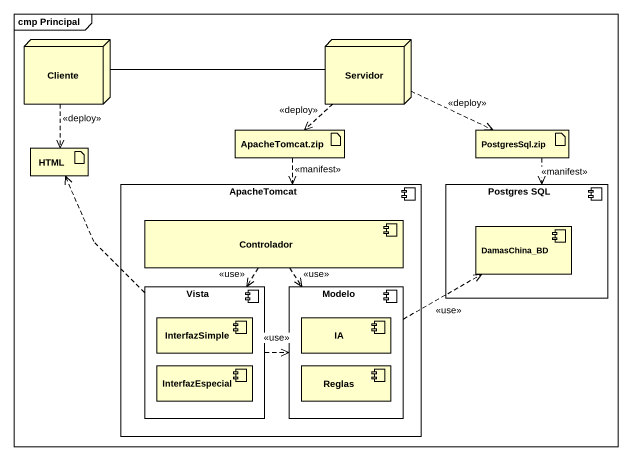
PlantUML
@startuml
mainframe cmp Principal
node Cliente
node Servidor
artifact HTML
artifact "ApacheTomcat.zip" as ApacheTomcat_zip
artifact "PostgresSql.zip" as PostgresSql_zip
component ApacheTomcat {
  component Controlador
  component Vista {
    component InterfazSimple
    component InterfazEspecial
  }
  component Modelo {
    component IA
    component Reglas
  }
}
component "Postgres SQL" as Postgres_SQL {
  component DamasChina_BD
}
Cliente ..> HTML : <<deploy>>
Servidor -left- Cliente
Servidor ..> ApacheTomcat_zip : <<deploy>>
Servidor .right.> PostgresSql_zip : <<deploy>>
ApacheTomcat_zip ..> ApacheTomcat : <<manifest>>
PostgresSql_zip ..> Postgres_SQL : <<manifest>>
Controlador ..> Vista : <<use>>
Controlador ..> Modelo : <<use>>
Vista .up.> HTML
Vista .right.> Modelo : <<use>>
Modelo .right.> DamasChina_BD : <<use>>
@enduml
